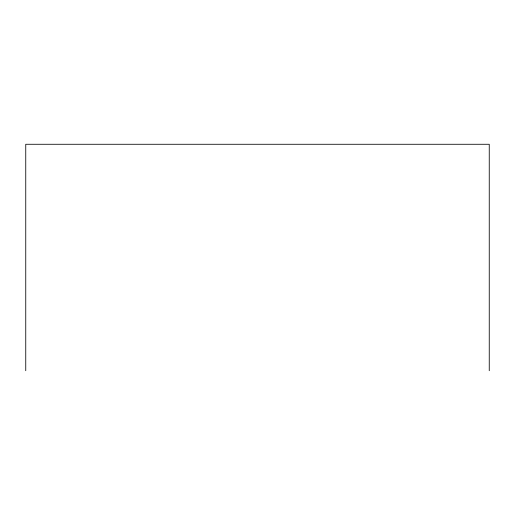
<?xml version="1.0" encoding="UTF-8"?>
<svg xmlns="http://www.w3.org/2000/svg" width="515" height="515" viewBox="0 0 515 515"><rect width="100%" height="100%" fill="white"/><g stroke="black" fill="none" stroke-linecap="round" stroke-linejoin="round"><path stroke-width="0.77" d="M489.25 370.723L489.25 144.277L25.75 144.277L25.75 370.723"/></g></svg>
